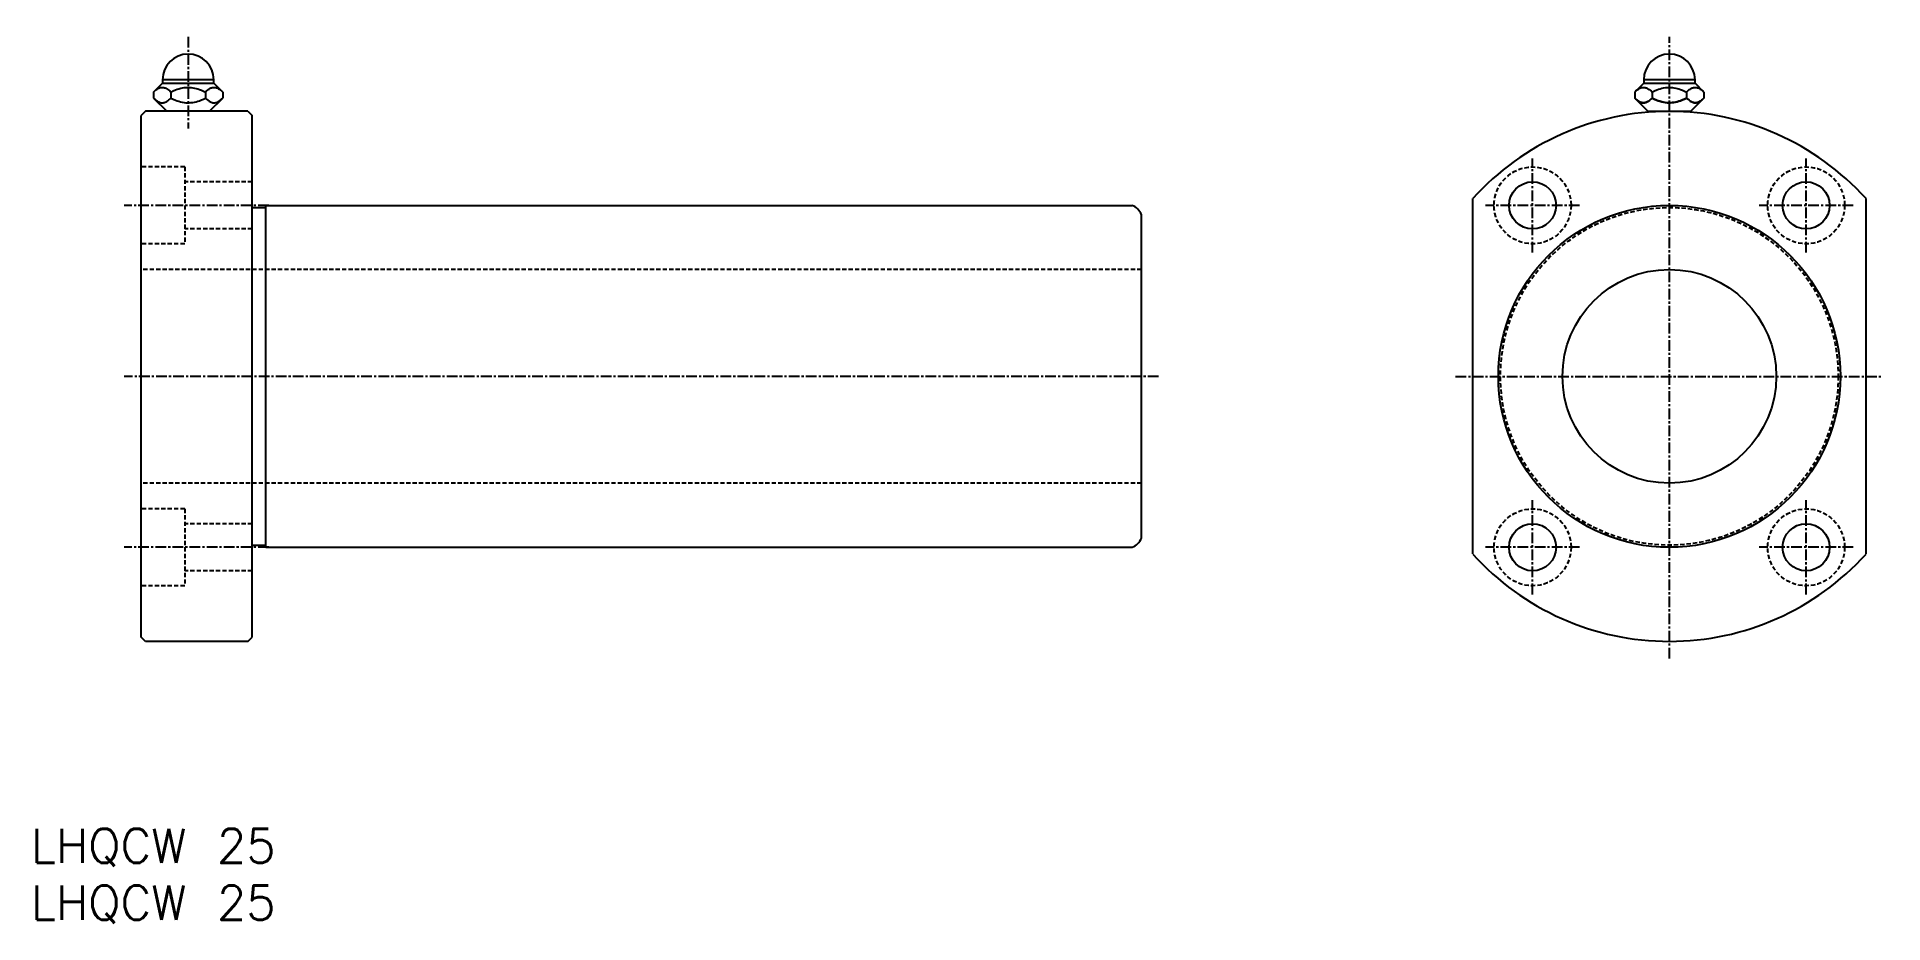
# Model space of a CAD drawing. Extents: x 1104 to 1320, y -190 to -86.
import ezdxf

# ---------------------------------------------------------------- set-up
doc = ezdxf.new("R2010")
doc.units = 0
doc.linetypes.add('CENTER', pattern=[2, 1.25, -0.25, 0.25, -0.25])
doc.linetypes.add('DASHED', pattern=[0.75, 0.5, -0.25])
doc.layers.get('0').update_dxf_attribs({"linetype": 'CONTINUOUS'})
doc.layers.add('CENTER', color=1, linetype='CENTER')
doc.styles.get("Standard").update_dxf_attribs({"font": 'txt.shx', "bigfont": 'bigfont.shx'})

msp = doc.modelspace()

# ---------------------------------------------------------------- linework, layer by layer
at = {"color": 7, "linetype": 'CONTINUOUS'}
for p, q in [((1118.84, -91.44), (1117.79, -92.48)), ((1117.79, -92.48), (1117.93, -92.35)), ((1117.79, -92.48), (1117.79, -93.2)), ((1117.93, -92.35), (1118.07, -92.23)), ((1118.07, -92.23), (1118.22, -92.13)), ((1118.22, -92.13), (1118.31, -92.08)), ((1118.31, -92.08), (1118.4, -92.03)), ((1118.4, -92.03), (1118.49, -91.99)), ((1118.49, -91.99), (1118.58, -91.96)), ((1118.58, -91.96), (1118.68, -91.95)), ((1118.68, -91.95), (1118.76, -91.94)), ((1118.76, -91.94), (1118.84, -91.94)), ((1124.84, -91.04), (1118.84, -91.04)), ((1124.84, -91.04), (1118.84, -91.04)), ((1118.84, -91.04), (1118.84, -91.44)), ((1118.84, -91.44), (1124.84, -91.44)), ((1118.84, -91.94), (1118.92, -91.94)), ((1118.92, -91.94), (1119, -91.96)), ((1119, -91.96), (1119.08, -91.98)), ((1119.08, -91.98), (1119.17, -92.01)), ((1119.17, -92.01), (1119.25, -92.05)), ((1119.25, -92.05), (1119.33, -92.09)), ((1119.33, -92.09), (1119.45, -92.17)), ((1119.45, -92.17), (1119.58, -92.26)), ((1119.58, -92.26), (1119.7, -92.36)), ((1119.7, -92.36), (1119.82, -92.48)), ((1119.82, -92.48), (1120.09, -92.35)), ((1119.82, -92.48), (1119.82, -93.2)), ((1120.09, -92.35), (1120.38, -92.23)), ((1120.38, -92.23), (1120.57, -92.16)), ((1120.57, -92.16), (1120.77, -92.1)), ((1120.77, -92.1), (1120.97, -92.04)), ((1120.97, -92.04), (1121.17, -92)), ((1121.17, -92), (1121.38, -91.97)), ((1121.38, -91.97), (1121.58, -91.95)), ((1121.58, -91.95), (1121.79, -91.94)), ((1121.79, -91.94), (1121.99, -91.94)), ((1121.99, -91.94), (1122.18, -91.95)), ((1122.18, -91.95), (1122.38, -91.98)), ((1122.38, -91.98), (1122.58, -92.02)), ((1122.58, -92.02), (1122.77, -92.06)), ((1122.77, -92.06), (1122.96, -92.11)), ((1122.96, -92.11), (1123.15, -92.18)), ((1123.15, -92.18), (1123.39, -92.27)), ((1123.39, -92.27), (1123.63, -92.37)), ((1123.63, -92.37), (1123.86, -92.48)), ((1123.86, -92.48), (1123.96, -92.38)), ((1123.86, -92.48), (1123.86, -93.2)), ((1123.96, -92.38), (1124.06, -92.29)), ((1124.06, -92.29), (1124.17, -92.2)), ((1124.17, -92.2), (1124.28, -92.13)), ((1124.28, -92.13), (1124.35, -92.08)), ((1124.35, -92.08), (1124.43, -92.04)), ((1124.43, -92.04), (1124.5, -92.01)), ((1124.5, -92.01), (1124.58, -91.98)), ((1124.58, -91.98), (1124.66, -91.96)), ((1124.66, -91.96), (1124.74, -91.95)), ((1124.74, -91.95), (1124.82, -91.94)), ((1124.82, -91.94), (1124.9, -91.94)), ((1124.84, -91.44), (1124.84, -91.04)), ((1125.88, -92.48), (1124.84, -91.44)), ((1124.9, -91.94), (1124.98, -91.94)), ((1124.98, -91.94), (1125.06, -91.96)), ((1125.06, -91.96), (1125.15, -91.98)), ((1125.15, -91.98), (1125.23, -92.01)), ((1125.23, -92.01), (1125.31, -92.05)), ((1125.31, -92.05), (1125.39, -92.09)), ((1125.39, -92.09), (1125.45, -92.13)), ((1125.45, -92.13), (1125.52, -92.17)), ((1125.52, -92.17), (1125.64, -92.26)), ((1125.64, -92.26), (1125.76, -92.36)), ((1125.76, -92.36), (1125.88, -92.48)), ((1125.88, -92.48), (1125.88, -93.2)), ((1292.08, -91.44), (1291.04, -92.48)), ((1291.04, -92.48), (1291.17, -92.35)), ((1291.04, -92.48), (1291.04, -93.2)), ((1291.17, -92.35), (1291.31, -92.23)), ((1291.31, -92.23), (1291.46, -92.13)), ((1291.46, -92.13), (1291.55, -92.08)), ((1291.55, -92.08), (1291.64, -92.03)), ((1291.64, -92.03), (1291.73, -91.99)), ((1291.73, -91.99), (1291.83, -91.96)), ((1291.83, -91.96), (1291.92, -91.95)), ((1291.92, -91.95), (1292, -91.94)), ((1292, -91.94), (1292.08, -91.94)), ((1298.08, -91.04), (1292.08, -91.04)), ((1298.08, -91.04), (1292.08, -91.04)), ((1292.08, -91.04), (1292.08, -91.44)), ((1292.08, -91.44), (1298.08, -91.44)), ((1292.08, -91.94), (1292.16, -91.94)), ((1292.16, -91.94), (1292.24, -91.96)), ((1292.24, -91.96), (1292.33, -91.98)), ((1292.33, -91.98), (1292.41, -92.01)), ((1292.41, -92.01), (1292.49, -92.05)), ((1292.49, -92.05), (1292.57, -92.09)), ((1292.57, -92.09), (1292.7, -92.17)), ((1292.7, -92.17), (1292.82, -92.26)), ((1292.82, -92.26), (1292.94, -92.36)), ((1292.94, -92.36), (1293.06, -92.48)), ((1293.06, -92.48), (1293.34, -92.35)), ((1293.06, -92.48), (1293.06, -93.2)), ((1293.34, -92.35), (1293.62, -92.23)), ((1293.62, -92.23), (1293.81, -92.16)), ((1293.81, -92.16), (1294.01, -92.1)), ((1294.01, -92.1), (1294.21, -92.04)), ((1294.21, -92.04), (1294.41, -92)), ((1294.41, -92), (1294.62, -91.97)), ((1294.62, -91.97), (1294.82, -91.95)), ((1294.82, -91.95), (1295.03, -91.94)), ((1295.03, -91.94), (1295.23, -91.94)), ((1295.23, -91.94), (1295.43, -91.95)), ((1295.43, -91.95), (1295.62, -91.98)), ((1295.62, -91.98), (1295.82, -92.02)), ((1295.82, -92.02), (1296.01, -92.06)), ((1296.01, -92.06), (1296.2, -92.11)), ((1296.2, -92.11), (1296.39, -92.18)), ((1296.39, -92.18), (1296.63, -92.27)), ((1296.63, -92.27), (1296.87, -92.37)), ((1296.87, -92.37), (1297.1, -92.48)), ((1297.1, -92.48), (1297.2, -92.38)), ((1297.1, -92.48), (1297.1, -93.2)), ((1297.2, -92.38), (1297.3, -92.29)), ((1297.3, -92.29), (1297.41, -92.2)), ((1297.41, -92.2), (1297.52, -92.13)), ((1297.52, -92.13), (1297.59, -92.08)), ((1297.59, -92.08), (1297.67, -92.04)), ((1297.67, -92.04), (1297.75, -92.01)), ((1297.75, -92.01), (1297.82, -91.98)), ((1297.82, -91.98), (1297.9, -91.96)), ((1297.9, -91.96), (1297.98, -91.95)), ((1297.98, -91.95), (1298.06, -91.94)), ((1298.06, -91.94), (1298.14, -91.94)), ((1298.08, -91.44), (1298.08, -91.04)), ((1299.12, -92.48), (1298.08, -91.44)), ((1298.14, -91.94), (1298.22, -91.94)), ((1298.22, -91.94), (1298.31, -91.96)), ((1298.31, -91.96), (1298.39, -91.98)), ((1298.39, -91.98), (1298.47, -92.01)), ((1298.47, -92.01), (1298.55, -92.05)), ((1298.55, -92.05), (1298.63, -92.09)), ((1298.63, -92.09), (1298.7, -92.13)), ((1298.7, -92.13), (1298.76, -92.17)), ((1298.76, -92.17), (1298.88, -92.26)), ((1298.88, -92.26), (1299, -92.36)), ((1299, -92.36), (1299.12, -92.48)), ((1299.12, -92.48), (1299.12, -93.2)), ((1116.84, -94.74), (1116.34, -95.24)), ((1128.84, -94.74), (1116.84, -94.74)), ((1117.79, -93.2), (1117.93, -93.33)), ((1117.79, -93.2), (1119.34, -94.74)), ((1117.93, -93.33), (1118.07, -93.44)), ((1118.07, -93.44), (1118.22, -93.54)), ((1118.22, -93.54), (1118.31, -93.6)), ((1118.31, -93.6), (1118.4, -93.64)), ((1118.4, -93.64), (1118.49, -93.68)), ((1118.49, -93.68), (1118.58, -93.71)), ((1118.58, -93.71), (1118.68, -93.73)), ((1118.68, -93.73), (1118.76, -93.74)), ((1118.76, -93.74), (1118.84, -93.74)), ((1118.84, -93.74), (1118.92, -93.73)), ((1118.92, -93.73), (1119, -93.71)), ((1119, -93.71), (1119.08, -93.69)), ((1119.08, -93.69), (1119.17, -93.66)), ((1119.17, -93.66), (1119.25, -93.63)), ((1119.25, -93.63), (1119.33, -93.58)), ((1119.33, -93.58), (1119.45, -93.5)), ((1119.45, -93.5), (1119.58, -93.41)), ((1119.58, -93.41), (1119.7, -93.31)), ((1119.7, -93.31), (1119.82, -93.2)), ((1119.82, -93.2), (1120.08, -93.32)), ((1120.08, -93.32), (1120.35, -93.43)), ((1120.35, -93.43), (1120.54, -93.5)), ((1120.54, -93.5), (1120.74, -93.57)), ((1120.74, -93.57), (1120.94, -93.62)), ((1120.94, -93.62), (1121.15, -93.67)), ((1121.15, -93.67), (1121.36, -93.7)), ((1121.36, -93.7), (1121.56, -93.73)), ((1121.56, -93.73), (1121.77, -93.74)), ((1121.77, -93.74), (1121.97, -93.73)), ((1121.97, -93.73), (1122.17, -93.72)), ((1122.17, -93.72), (1122.37, -93.69)), ((1122.37, -93.69), (1122.57, -93.66)), ((1122.57, -93.66), (1122.76, -93.62)), ((1122.76, -93.62), (1122.96, -93.56)), ((1122.96, -93.56), (1123.15, -93.5)), ((1123.15, -93.5), (1123.39, -93.41)), ((1123.39, -93.41), (1123.62, -93.31)), ((1123.62, -93.31), (1123.86, -93.2)), ((1123.86, -93.2), (1123.99, -93.33)), ((1123.99, -93.33), (1124.13, -93.44)), ((1124.13, -93.44), (1124.28, -93.54)), ((1124.28, -93.54), (1124.37, -93.6)), ((1124.34, -94.74), (1125.88, -93.2)), ((1124.37, -93.6), (1124.46, -93.64)), ((1124.46, -93.64), (1124.55, -93.68)), ((1124.55, -93.68), (1124.65, -93.71)), ((1124.65, -93.71), (1124.74, -93.73)), ((1124.74, -93.73), (1124.82, -93.74)), ((1124.82, -93.74), (1124.9, -93.74)), ((1124.9, -93.74), (1124.98, -93.73)), ((1124.98, -93.73), (1125.06, -93.71)), ((1125.06, -93.71), (1125.15, -93.69)), ((1125.15, -93.69), (1125.23, -93.66)), ((1125.23, -93.66), (1125.31, -93.63)), ((1125.31, -93.63), (1125.39, -93.58)), ((1125.39, -93.58), (1125.52, -93.5)), ((1125.52, -93.5), (1125.64, -93.41)), ((1125.64, -93.41), (1125.76, -93.31)), ((1125.76, -93.31), (1125.88, -93.2)), ((1128.84, -94.74), (1129.34, -95.24)), ((1291.04, -93.2), (1291.17, -93.33)), ((1291.15, -93.31), (1291.04, -93.2)), ((1291.04, -93.2), (1292.58, -94.74)), ((1291.27, -93.41), (1291.15, -93.31)), ((1291.17, -93.33), (1291.31, -93.44)), ((1291.4, -93.5), (1291.27, -93.41)), ((1291.31, -93.44), (1291.46, -93.54)), ((1291.46, -93.54), (1291.4, -93.5)), ((1291.46, -93.54), (1291.55, -93.6)), ((1291.52, -93.58), (1291.46, -93.54)), ((1291.6, -93.63), (1291.52, -93.58)), ((1291.55, -93.6), (1291.64, -93.64)), ((1291.68, -93.66), (1291.6, -93.63)), ((1291.64, -93.64), (1291.73, -93.68)), ((1291.77, -93.69), (1291.68, -93.66)), ((1291.73, -93.68), (1291.83, -93.71)), ((1291.85, -93.71), (1291.77, -93.69)), ((1291.83, -93.71), (1291.92, -93.73)), ((1291.93, -93.73), (1291.85, -93.71)), ((1291.92, -93.73), (1292, -93.74)), ((1292.01, -93.74), (1291.93, -93.73)), ((1292, -93.74), (1292.08, -93.74)), ((1292.09, -93.74), (1292.01, -93.74)), ((1292.08, -93.74), (1292.16, -93.73)), ((1292.17, -93.73), (1292.09, -93.74)), ((1292.16, -93.73), (1292.24, -93.71)), ((1292.25, -93.71), (1292.17, -93.73)), ((1292.24, -93.71), (1292.33, -93.69)), ((1292.33, -93.69), (1292.25, -93.71)), ((1292.33, -93.69), (1292.41, -93.66)), ((1292.41, -93.66), (1292.33, -93.69)), ((1292.41, -93.66), (1292.49, -93.63)), ((1292.48, -93.63), (1292.41, -93.66)), ((1292.56, -93.59), (1292.48, -93.63)), ((1292.49, -93.63), (1292.57, -93.58)), ((1292.64, -93.54), (1292.56, -93.59)), ((1292.57, -93.58), (1292.7, -93.5)), ((1292.58, -94.74), (1297.58, -94.74)), ((1292.58, -94.74), (1292.58, -94.84)), ((1292.74, -93.47), (1292.64, -93.54)), ((1292.7, -93.5), (1292.82, -93.41)), ((1292.85, -93.39), (1292.74, -93.47)), ((1292.82, -93.41), (1292.94, -93.31)), ((1292.95, -93.29), (1292.85, -93.39)), ((1292.94, -93.31), (1293.06, -93.2)), ((1293.06, -93.2), (1292.95, -93.29)), ((1292.98, -94.74), (1292.98, -94.81)), ((1293.06, -93.2), (1293.32, -93.32)), ((1293.32, -93.32), (1293.06, -93.2)), ((1293.32, -93.32), (1293.59, -93.43)), ((1293.59, -93.43), (1293.32, -93.32)), ((1293.59, -93.43), (1293.78, -93.5)), ((1293.78, -93.5), (1293.59, -93.43)), ((1293.78, -93.5), (1293.98, -93.57)), ((1293.98, -93.57), (1293.78, -93.5)), ((1293.98, -93.57), (1294.19, -93.62)), ((1294.19, -93.62), (1293.98, -93.57)), ((1294.19, -93.62), (1294.39, -93.67)), ((1294.39, -93.67), (1294.19, -93.62)), ((1294.39, -93.67), (1294.6, -93.7)), ((1294.6, -93.7), (1294.39, -93.67)), ((1294.6, -93.7), (1294.81, -93.73)), ((1294.81, -93.73), (1294.6, -93.7)), ((1294.81, -93.73), (1295.01, -93.74)), ((1295.01, -93.74), (1294.81, -93.73)), ((1295.01, -93.74), (1295.21, -93.73)), ((1295.21, -93.73), (1295.01, -93.74)), ((1295.21, -93.73), (1295.41, -93.72)), ((1295.41, -93.72), (1295.21, -93.73)), ((1295.41, -93.72), (1295.61, -93.69)), ((1295.61, -93.69), (1295.41, -93.72)), ((1295.61, -93.69), (1295.81, -93.66)), ((1295.81, -93.66), (1295.61, -93.69)), ((1295.81, -93.66), (1296, -93.62)), ((1296, -93.62), (1295.81, -93.66)), ((1296, -93.62), (1296.2, -93.56)), ((1296.2, -93.56), (1296, -93.62)), ((1296.2, -93.56), (1296.39, -93.5)), ((1296.39, -93.5), (1296.2, -93.56)), ((1296.39, -93.5), (1296.63, -93.41)), ((1296.63, -93.41), (1296.39, -93.5)), ((1296.63, -93.41), (1296.87, -93.31)), ((1296.87, -93.31), (1296.63, -93.41)), ((1296.87, -93.31), (1297.1, -93.2)), ((1297.1, -93.2), (1296.87, -93.31)), ((1297.1, -93.2), (1297.24, -93.33)), ((1297.22, -93.31), (1297.1, -93.2)), ((1297.18, -94.74), (1297.18, -94.81)), ((1297.34, -93.41), (1297.22, -93.31)), ((1297.24, -93.33), (1297.38, -93.44)), ((1297.46, -93.5), (1297.34, -93.41)), ((1297.38, -93.44), (1297.52, -93.54)), ((1297.52, -93.54), (1297.46, -93.5)), ((1297.52, -93.54), (1297.61, -93.6)), ((1297.58, -93.58), (1297.52, -93.54)), ((1297.58, -94.74), (1299.12, -93.2)), ((1297.66, -93.63), (1297.58, -93.58)), ((1297.58, -94.84), (1297.58, -94.74)), ((1297.61, -93.6), (1297.7, -93.64)), ((1297.75, -93.66), (1297.66, -93.63)), ((1297.7, -93.64), (1297.79, -93.68)), ((1297.83, -93.69), (1297.75, -93.66)), ((1297.79, -93.68), (1297.89, -93.71)), ((1297.91, -93.71), (1297.83, -93.69)), ((1297.89, -93.71), (1297.98, -93.73)), ((1297.99, -93.73), (1297.91, -93.71)), ((1297.98, -93.73), (1298.06, -93.74)), ((1298.07, -93.74), (1297.99, -93.73)), ((1298.06, -93.74), (1298.14, -93.74)), ((1298.15, -93.74), (1298.07, -93.74)), ((1298.14, -93.74), (1298.22, -93.73)), ((1298.24, -93.73), (1298.15, -93.74)), ((1298.22, -93.73), (1298.31, -93.71)), ((1298.31, -93.71), (1298.24, -93.73)), ((1298.31, -93.71), (1298.39, -93.69)), ((1298.39, -93.69), (1298.31, -93.71)), ((1298.39, -93.69), (1298.47, -93.66)), ((1298.47, -93.66), (1298.39, -93.69)), ((1298.47, -93.66), (1298.55, -93.63)), ((1298.55, -93.63), (1298.47, -93.66)), ((1298.55, -93.63), (1298.63, -93.58)), ((1298.62, -93.59), (1298.55, -93.63)), ((1298.7, -93.54), (1298.62, -93.59)), ((1298.63, -93.58), (1298.76, -93.5)), ((1298.81, -93.47), (1298.7, -93.54)), ((1298.76, -93.5), (1298.88, -93.41)), ((1298.91, -93.39), (1298.81, -93.47)), ((1298.88, -93.41), (1299, -93.31)), ((1299.02, -93.29), (1298.91, -93.39)), ((1299, -93.31), (1299.12, -93.2)), ((1299.12, -93.2), (1299.02, -93.29)), ((1116.34, -156.24), (1116.34, -95.24)), ((1129.34, -156.24), (1129.34, -95.24)), ((1130.94, -105.74), (1232.25, -105.74)), ((1130.94, -145.74), (1130.94, -105.74)), ((1272.08, -146.52), (1272.08, -104.95)), ((1318.08, -146.52), (1318.08, -104.95)), ((1129.34, -105.99), (1130.94, -105.99)), ((1233.34, -144.65), (1233.34, -106.83)), ((1129.34, -145.49), (1130.94, -145.49)), ((1130.94, -145.74), (1232.25, -145.74)), ((1154.96, -145.74), (1154.96, -145.74)), ((1180.59, -145.74), (1180.59, -145.74)), ((1116.84, -156.74), (1116.34, -156.24)), ((1128.84, -156.74), (1116.84, -156.74)), ((1128.84, -156.74), (1129.34, -156.24))]:
    msp.add_line(p, q, dxfattribs=at)
at = {"color": 3, "linetype": 'DASHED'}
for p, q in [((1121.44, -101.24), (1116.34, -101.24)), ((1121.44, -101.24), (1121.44, -110.24)), ((1129.34, -102.99), (1121.44, -102.99)), ((1129.34, -108.49), (1121.44, -108.49)), ((1121.44, -110.24), (1116.34, -110.24)), ((1233.34, -113.24), (1116.34, -113.24)), ((1233.34, -138.24), (1116.34, -138.24)), ((1121.44, -141.24), (1116.34, -141.24)), ((1121.44, -141.24), (1121.44, -150.24)), ((1129.34, -142.99), (1121.44, -142.99)), ((1129.34, -148.49), (1121.44, -148.49)), ((1121.44, -150.24), (1116.34, -150.24))]:
    msp.add_line(p, q, dxfattribs=at)
for centre, radius in [((1279.08, -105.74), 4.5), ((1311.08, -105.74), 4.5), ((1295.08, -125.74), 19.75), ((1279.08, -145.74), 4.5), ((1311.08, -145.74), 4.5)]:
    msp.add_circle(centre, radius, dxfattribs=at)
at = {"color": 7, "linetype": 'CONTINUOUS'}
for centre, radius in [((1279.08, -105.74), 2.75), ((1311.08, -105.74), 2.75), ((1295.08, -125.74), 20), ((1295.08, -125.74), 12.5), ((1279.08, -145.74), 2.75), ((1311.08, -145.74), 2.75)]:
    msp.add_circle(centre, radius, dxfattribs=at)
for centre, radius, start, end in [((1121.84, -91.04), 3, 0, 180), ((1295.08, -91.04), 3, 0, 180), ((1295.08, -125.74), 31, 42.1034, 137.8966), ((1231.49, -107.59), 2, 22.3316, 67.6684), ((1231.49, -143.89), 2, 292.3316, 337.6684), ((1295.08, -125.74), 31, 222.1034, 317.8966)]:
    msp.add_arc(centre, radius, start, end, dxfattribs=at)
at = {"layer": 'CENTER', "color": 1, "linetype": 'CENTER'}
for p, q in [((1121.84, -86.04), (1121.84, -96.74)), ((1295.08, -158.74), (1295.08, -86.04)), ((1279.08, -111.24), (1279.08, -100.24)), ((1311.08, -111.24), (1311.08, -100.24)), ((1131.26, -105.74), (1114.34, -105.74)), ((1284.58, -105.74), (1273.58, -105.74)), ((1316.58, -105.74), (1305.58, -105.74)), ((1235.34, -125.74), (1114.34, -125.74)), ((1270.08, -125.74), (1320.08, -125.74)), ((1279.08, -151.24), (1279.08, -140.24)), ((1311.08, -151.24), (1311.08, -140.24)), ((1131.26, -145.74), (1114.34, -145.74)), ((1284.58, -145.74), (1273.58, -145.74)), ((1316.58, -145.74), (1305.58, -145.74))]:
    msp.add_line(p, q, dxfattribs=at)

# ---------------------------------------------------------------- texts
at = {"color": 7, "linetype": 'CONTINUOUS'}
for p in [(1103.47, -182.65), (1103.47, -189.31)]:
    msp.add_text('LHQCW 25', height=4, dxfattribs=at).set_placement(p)

doc.saveas('drawing.dxf')
